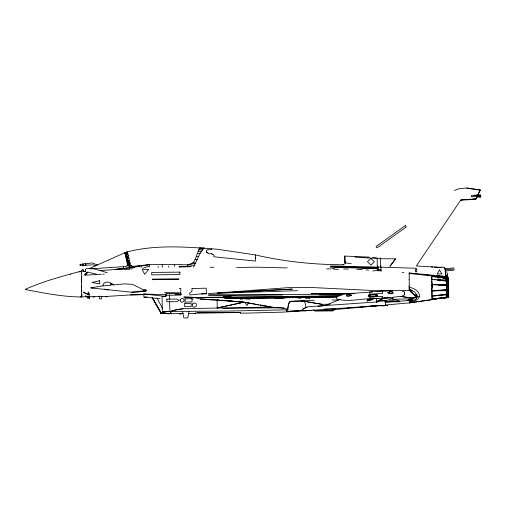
<?xml version="1.0" encoding="UTF-8"?>
<svg xmlns="http://www.w3.org/2000/svg" width="506" height="506" viewBox="0 0 506 506"><rect width="100%" height="100%" fill="white"/><g stroke="black" fill="none" stroke-linecap="round" stroke-linejoin="round"><path stroke-width="0.76" d="M255.397 255.568L255.403 257.39M81.864 295.58L81.852 294.498M446.583 295.915L446.577 292.993M448.126 282.076L448.12 279.154M86.943 296.712L89.613 298.047L89.1 296.605M447.601 276.339L447.608 277.111L447.576 274.195L447.576 275.081M479.878 196.556L479.878 197.055L476.778 197.087M479.852 195.057L479.878 197.055L480.694 197.043L480.675 195.05L474.426 195.114M445.413 273.664L445.406 271.709L446.229 271.943M446.071 278.736L446.083 277.819L437.747 276.984M446.583 295.997L446.564 296.877M447.873 278.736L447.886 277.819L446.374 277.667L447.886 277.819L448.12 279.072M81.479 272.481L81.466 271.874M255.403 255.581L255.416 254.935L216.884 249.18C186.67 246.998 155.253 244.215 125.773 252.336L130.131 267.876L149.302 264.632L174.589 264.429L174.614 266.466M409.19 274.037L409.177 279.401M344.833 256.884L344.833 256.074L369.405 257.13M344.909 262.525L344.909 261.71L344.909 262.525L345.788 262.93L351.29 263.797M348.387 294.037L346.629 294.524L346.23 295.757C347.654 297.237 349.918 295.972 351.398 295.283L348.742 294.112L351.398 295.283L349.475 295.757M127.601 265.391L124.982 252.76L125.532 252.393L128.853 265.555L129.612 267.763L129.991 267.756L129.928 269.331L115.355 269.363L129.991 267.756L128.853 265.555L127.601 265.391L125.994 266.365L123.515 266.656L90.068 268.844M380.335 257.756L380.411 266.485M81.485 271.886L81.498 271.083C62.44 276.023 43.358 281.349 25.3 289.299L25.3 289.533C43.965 293.056 62.757 296.902 81.814 296.997L80.277 296.731M83.092 270.628L83.129 269.205L82.351 269.559L81.377 271.361L82.51 271.349M367.52 300.925L367.508 299.9M373.947 298.142L373.947 298.989L373.921 298.142L371.132 299.438L367.09 300.419M445.425 274.872L445.413 276.833M409.177 274.037L409.177 272.829M409.822 302.683L409.822 302.12M448.695 296.693L448.708 295.074L448.088 295.333M446.324 278.496L446.083 277.819L437.741 277.06M80.163 264.91L80.239 264.271L80.72 264.48M402.365 291.348C405.496 290.653 405.458 296.136 402.415 295.675M80.207 264.505L80.207 265.296M82.908 265.403L82.794 265.871L82.68 264.088M83.047 264.119L83.092 265.517M85.856 264.967L85.754 265.289L85.678 264.012M85.704 264.391L85.799 263.923M416.995 295.087L413.674 294.309L417.159 296.383L416.47 297.079L409.316 289.356L414.528 291.854L416.995 295.087L417.159 296.383L416.552 298.407L415.141 299.811L409.487 301.228L409.462 301.747C412.605 301.69 415.78 300.931 418.228 298.863L419.461 296.617C419.879 291.152 413.952 287.876 409.202 287.345L409.278 290.393L416.508 297.288L411.555 298.78L393.579 299.343M234.929 295.308L222.912 297.155L195.582 297.452L195.569 297.914L200.281 298.951L243.841 302.208L255.467 304.15M431.89 275.878L431.865 282.709M446.57 280.077L446.773 294.188L432.042 296.099L446.792 294.827L446.842 297.066L432.124 299.141L432.168 299.501L431.833 287.838M433.984 299.141L433.971 299.501L433.908 298.451M446.482 278.73L446.501 278.268L446.532 278.73M299.21 297.579L336.977 297.009L227.725 298.597L223.076 297.547L223.102 297.092L235.41 295.131L301.266 294.422L340.348 294.865M188.51 313.543L194.658 313.492L195.885 312.974M307.895 310.627L283.297 312.107L248.206 313.087L240.552 313.144L240.603 312.55L197.005 312.942L194.658 313.492M375.439 305.409L375.61 305.776L373.706 306.086L365.357 306.706L366.761 306.44M431.839 275.833L431.763 279.514M409.209 273.493L431.858 275.896M432.301 299.609L409.803 302.86L409.752 302.139M412.605 300.754L409.487 301.228L409.563 302.847L432.073 299.609L431.877 291.475M288.983 302.98L287.775 309.609L288.11 309.78L229.041 311.051L162.306 311.468L162.078 296.44L164.064 296.415M143.799 294.637L130.529 294.947L105.899 296.472L81.833 296.832M446.064 275.972L446.248 274.866L446.849 275.738L446.602 277.857L447.608 277.016M80.309 265.46L80.365 265.542M80.568 264.24L80.72 265.618M80.745 265.422L80.612 265.783L80.524 264.853M80.998 264.202L81.118 265.473M82.718 264.176L82.857 263.961M82.984 264.202L83.148 263.784L85.577 263.816M85.577 265.252L83.148 265.739L83.25 265.403M445.438 277.307L445.438 276.491C445.008 271.248 447.323 265.821 439.847 267.307M102.889 285.839C103.129 280.843 109.777 281.191 112.237 284.404L110.175 284.113M287.218 309.798L288.584 303.777L289.615 302.607L289.748 301.386L302.139 300.925M380.974 271.336L380.917 265.954M446.583 277.282L446.849 275.738M188.959 311.443L187.802 317.907L183.899 317.951L182.603 311.506M211.514 249.091L211.609 248.731L210.762 249.717L207.251 249.705L206.524 250.508L206.53 252.165L207.858 253.126M174.589 264.417L187.309 264.834L190.863 263.955L193.463 262.171L195.107 259.565L199.566 247.788L203.627 248.193M416.552 298.407L417.172 296.383M446.735 280.235L446.678 277.996L442.895 277.377L445.261 277.579L445.318 276.377M128.53 263.025L128.151 262.816L127.613 264.474L128.878 264.315L129.232 265.618L126.968 265.985M377.324 294.941L370.715 295.023L369.69 295.776L370.765 296.434L373.94 296.383L377.381 295.991L377.565 295.46L377.324 294.941L374.345 294.372L369.614 294.688L368.602 295.106L368.26 295.801L368.627 296.516L369.703 296.782L374.383 296.763L377.381 295.991M199.193 248.693L203.355 248.857L203.956 247.946L200.161 253.247L193.526 267.105M304.511 301.304C305.118 303.037 305.807 305.573 305.852 307.888M287.098 311.424L286.839 309.963L287.75 309.786M376.059 295.871L376.021 295.188M376.11 305.219L376.084 305.434M476.854 197.1L475.767 199.497M462.25 199.87L460.865 200.148L475.539 199.377L480.295 190.054L477.588 195.379M475.558 199.377L476.911 196.714M453.623 270.419L454.091 269.084L453.591 267.819M365.187 306.345L365.357 306.706M354.972 257.099L380.322 258.724L395.54 258.851L390.164 266.137M389.867 266.371L395.54 258.851M446.33 278.192L446.083 277.819M301.943 310.14L301.981 310.608L302.816 309.179L305.245 307.749L308.698 306.693L378.083 301.867L378.665 301.31L385.262 300.855L385.61 305.479L378.336 305.675M448.006 293.284L448.227 291.728M416.508 297.288L417.159 296.605L419.461 296.617M85.242 274.271L86.836 272.607M390.354 291.608L392.707 291.829L393.099 293.056C391.695 294.549 389.424 293.372 387.925 292.689L389.81 291.69M290.248 301.393L290.147 302.196L289.109 302.24M378.937 300.077L394.87 301.772L398.987 301.753L399.67 301.19L386.957 297.193M85.773 273.835L87.374 272.532L85.153 275.188L84.312 274.613L87.367 272.696L85.153 275.188L101.333 274.277M80.922 264.341L80.96 265.226M85.742 263.86L92.079 262.924L97.696 265.043M85.716 264.752L85.824 265.176M342.878 265.005L345.788 262.93M394.87 301.772L395.534 301.317L399.67 301.19M203.614 248.174L203.956 247.946M125.146 253.329C124.849 251.906 126.051 252.646 126.051 253.765L125.596 252.684L125.026 252.968M302.828 309.179L306.971 307.053M133.919 266.327L129.416 266.011L129.934 265.682M392.08 292.841L390.91 293.037M332.044 310.614L335.029 309.014L332.1 310.924M334.858 309.337L332.474 310.614L315.029 310.697L313.745 310.045M335.408 309.33L332.423 310.924L315.086 311.007L313.163 310.033M413.573 298.597L411.087 299.925L407.577 300.507L408.949 299.919M448.373 291.386L448.379 292.696L448.044 283.607M124.995 252.76L125.558 252.469L124.982 252.76L125.545 252.469L125.918 253.221M446.267 297.009L446.893 296.693L446.906 295.074L446.279 295.333M390.436 291.608L392.068 291.576M125.102 253.329L125.722 253.038M125.216 253.816L125.798 253.531L126.171 254.233L127.544 259.388L127.17 258.971L126.5 259.23M125.361 254.442L125.956 254.157L126.329 254.828M376.281 300.241L376.622 301.658L385.148 297.648M376.654 301.658L385.161 297.648M372.524 298.192L367.09 299.818M371.145 300.039L373.953 298.742M125.532 255.188L126.139 254.91L126.519 255.536M89.752 268.357L124.969 252.684M387.925 292.689L390.575 293.328L387.925 292.689L389.747 291.88M125.741 256.049L126.361 255.777L126.734 256.359M180.825 314.036L181.414 313.777M129.416 266.011L130.712 265.441L131.845 266.384L133.919 266.314L149.302 264.632L149.34 266.668M130.042 262.766L128.688 263.341L129.213 263.12M79.334 272L81.504 271.083L81.472 276.232M125.969 257.016L126.601 256.751L126.981 257.276M126.076 253.38L125.855 252.602L127.316 251.716L129.391 260.179L127.999 260.773L128.524 260.653M128.802 257.82L127.36 258.414L127.885 258.389M324.599 305.776L340.171 299.375M128.284 255.745L126.81 256.34L127.335 256.397M126.222 258.085L126.873 257.82L127.253 258.294M127.866 254.037L126.361 254.638L126.879 254.765M125.621 252.684L125.994 253.43L127.556 252.772M400.132 296.326L411.523 298.066L416.482 297.092L411.555 298.78L411.549 298.04L400.847 296.421M348.83 295.523L347.198 295.523M416.47 297.079L415.388 297.477L415.394 297.87M126.791 260.451L127.86 260.546M454.413 190.42L459.688 188.529L466.867 188.049L480.295 190.054L466.791 188.049M413.44 298.616L405.508 300.804L385.034 302.424M127.101 261.735L128.189 261.766L128.878 264.315M164.368 311.943L160.978 313.113L152.338 298.04M446.273 294.112L446.899 293.897L446.88 290.735L446.254 290.836M448.076 294.112L448.702 293.897L448.683 290.735L448.057 290.836M287.022 309.735L286.314 309.976L286.573 311.443L303.315 310.456M142.578 268.319L149.156 266.137M127.417 263.057L128.151 262.816M180.642 313.701L181.572 313.41M371.157 300.039L367.103 301.019M162.306 311.468L165.335 311.892L169.902 311.475L177.151 309.501L182.989 308.704L272.5 306.997M111.39 285.118L100.656 286.143L90.852 287.92L131.743 292.234L134.621 291.437L145.677 290.912L132.471 284.372L124.425 283.885L112.927 284.973M171.711 311.127L177.144 309.691L182.963 308.85M86.469 268.484C93.597 267.674 100.555 270.95 107.323 272.74M339.728 295.245L346.806 293.727L372.498 292M368.627 296.516L369.867 296.238M218.674 299.982L217.144 299.875L217.175 308.015L243.848 302.202L272.443 307.427L283.967 308.04L287.591 309.476M217.175 308.015L243.854 302.208L227.105 300.57M140.181 265.701L130.131 267.876L131.845 266.396L130.712 265.441L129.391 260.179M165.335 311.892L167.65 311.43M145.677 290.912L134.729 292.474L131.743 292.234M399.538 296.383L392.82 297.345L381.138 298.129M111.168 284.182L112.522 284.157L113.629 284.872M190.87 263.961L195.379 263.322L193.469 262.184M372.777 270.957L380.449 270.128M347.205 294.271L348.982 294.252L351.398 295.283M129.612 267.763L110.681 269.869L99.246 270.59M108.588 289.755L107.259 289.932L104.717 289.122M440.979 298.255L438.632 298.553L440.973 298.287M179.295 288.471L180.838 288.281L180.712 293.335L181.154 294.574L175.07 294.637M432.124 299.16L446.842 297.066C447.253 298.376 444.059 297.541 443.136 298.053M317.787 306.339L325.877 305.548M385.287 301.854L389.848 301.31L384.769 301.367M446.381 294.631L448.575 294.188L448.518 290.665L446.317 290.798M371.233 306.092L373.27 305.864M374.023 305.947L365.37 306.408M434.869 295.605L437.14 295.371M438.651 295.213L446.222 294.429L446.248 295.34L446.469 294.125M446.513 294.587L448.025 294.429L448.05 295.34L448.246 293.025M197.435 253.531L200.161 253.253M433.743 298.983L435.312 298.831M438.443 298.521L440.789 298.287M435.552 298.983L437.114 298.831M440.245 298.521L442.592 298.287M444.16 298.129L448.689 297.566L448.594 294.827L446.393 295.213M162.078 296.44L165.949 296.402L165.936 294.732L143.761 294.005L143.976 297.161L147.044 296.883M334.928 309.552L381.486 305.384M385.205 305.029L409.79 302.841M444.869 270.963L452.978 270.293M446.241 289.451L446.868 289.394L446.823 285.542M448.044 289.451L448.67 289.394L448.658 288.097L448.626 285.542L448 285.454M411.549 298.04L414.016 297.838M452.952 268.003L444.572 268.692L444.521 268.224M444.717 269.831L452.959 269.148M431.795 284.201L431.953 290.792L446.697 289.521L446.653 285.669L431.884 284.657L431.77 280.919M446.298 289.755L448.499 289.521L448.461 285.669L446.254 285.523M472.351 199.155L475.343 198.921L460.852 199.876L416.368 265.947L441.346 267.446L434.395 267.105M208.459 293.625L288.211 287.648L309.906 287.421L375.003 290.615L409.278 290.393L409.19 279.401M378.374 305.675L305.472 310.754L301.981 310.608M347.54 307.99L349.153 307.876M353.062 307.604L356.249 307.382M359.368 307.167L363.346 306.889M364.889 306.781L381.265 305.529L381.334 305.947L387.9 305.485M377.172 291.69L381.062 291.431M382.618 291.323L392.738 290.646M290.292 301.348L304.441 300.855M371.018 298.806C359.779 298.73 348.147 302.215 337.078 299.059L336.389 297.964M373.358 298.648L378.804 298.287M432.51 290.963L446.153 290.065L446.172 291.469M446.437 290.166L447.955 290.065L448.221 291.273L448.183 288.483M311.304 310.513L304.302 310.614M201.439 294.049L206.897 293.72M289.052 311.31L303.442 310.444M146.987 264.746L149.302 264.613M371.372 298.831L369.861 298.919L369.728 297.06L382.58 296.339L382.713 298.192L373.643 298.704M217.03 293.107L292.436 289.09L217.795 293.208L297.522 290.684M85.786 265.201L93.243 264.828L95.836 265.916M102.832 274.22L104.331 274.163M446.241 284.29L448.442 284.328L448.424 281.165L446.222 280.786M130.485 294.865L143.755 294.574M236.656 267.503L255.492 267.168L287.294 267.921M326.642 268.945L330.595 268.869M92.851 296.997L94.831 296.959M105.501 296.794L107.487 296.756M302.696 300.501L314.34 300.286M243.139 297.945L246.65 298.648L245.429 298.666L243.133 297.661L244.36 297.926M306.048 297.724L310.134 298.097L304.663 297.749M322.189 304.334L301.152 300.823L322.164 304.334L329.982 304.201M285.833 297.781L227.611 298.66L222.887 297.617L184.039 297.642M438.512 285.125L446.096 285.023M446.381 285.049L447.899 285.023M338.122 296.396L223.076 297.547M152.3 279.116L178.903 278.831L178.909 279.388L152.306 279.673M223.064 308.382L280.387 307.781L283.986 308.287M70.315 274.448L70.808 274.442M90.852 287.92L93.155 287.895M87.475 294.277L89.17 294.264L89.176 294.751L87.475 294.77L87.475 294.277L87.475 294.77M87.734 297.439L89.594 297.42L89.606 297.914L87.734 297.933L87.734 297.439L87.734 297.933M223.102 297.092L339.583 295.915M332.284 300.033L338.552 299.969M179.459 314.055L180.332 314.043M176.467 294.618L181.154 294.574M237.877 312.626L240.495 312.607L240.552 313.144M377.185 270.723L381.088 270.697M197.119 312.885L236.96 312.575M164.001 312.265L164.077 313.505L170.819 313.454L170.731 311.405L170.845 313.676L183.134 313.581M354.466 293.455L311.342 293.6L354.668 293.423M324.201 309.039L335.029 309.014M331.993 309.337L335.086 309.33M282.367 294.947L208.345 295.017L234.898 295.188M319.381 294.916L342.214 294.89M284.03 298.123L279.913 298.173L281.937 298.173M431.953 290.792L446.716 290.665L446.722 297.199L446.551 289.198M211.609 253.759L209.193 253.734L206.53 252.146M377.425 265.916L377.83 267.067L416.552 268.269M210.06 267.225L214 267.257M343.814 264.727C314.074 264.758 284.404 261.621 255.416 254.935L255.429 255.113M330.576 267.219L377.976 268.597L330.57 266.561L377.957 267.908L377.944 267.067L330.563 265.966L377.957 267.908L377.938 269.736L378.912 270.716M446.216 279.698L448.417 279.989L448.43 278.37L446.311 277.876M331.866 268.515L334.213 268.597M343.58 268.945L348.267 269.122M356.856 269.439L362.321 269.711M446.349 280.596L447.867 280.659L447.867 279.635L448.114 279.919M437.722 280.33L446.064 280.659L446.071 281.88M198.839 249.781L202.406 249.951M431.308 266.959L432.851 267.035M372.524 257.282L376.42 257.472M191.73 298.888L193.298 298.964M201.141 299.356L205.063 299.552M210.559 299.824L212.128 299.9M223.899 300.488L243.854 302.208M198.131 251.254L201.458 251.431M164.545 292.405L179.175 293.246M111.592 284.106L112.522 284.157M183.874 296.744L195.582 297.452M200.281 298.951L230.97 300.836M437.715 279.097L440.751 279.293M194.57 265.308L187.309 264.834L187.454 266.852M366.224 269.97L368.57 270.128M402.156 272.373L403.718 272.481M221.742 300.197L225.575 300.463M110.884 284.005L111.845 284.075M381.201 269.989L377.83 269.736L377.83 267.067M333.732 269.11L338.444 269.464M446.229 277.212L448.442 277.497L448.468 278.028L446.267 277.541M423.598 274.631L425.173 274.758M426.741 274.878L428.31 275.005M441.523 277.775L446.071 278.136M409.152 272.93L445.299 276.44M195.107 259.578L197.245 259.768M415.287 273.366L416.805 273.506M432.225 275.327L434.553 275.536M436.887 275.738L439.992 276.01M441.548 276.149L445.438 276.491M433.946 276.719L436.223 276.927M384.933 300.469L386.495 300.615M389.62 300.899L391.182 301.038M394.3 301.323L398.987 301.753M143.976 297.161L160.054 298.648M437.772 277.339L440.049 277.554M443.085 277.845L445.362 278.06M436.235 276.833L433.958 276.599L435.539 276.852M439.765 277.022L438.196 276.858L441.327 277.212M143.761 294.005L165.949 296.402L165.936 294.758M432.225 275.365L433.775 275.542M436.887 275.89L438.443 276.067M437.854 277.143L440.935 277.522M443.25 277.813L444.793 278.003M196.505 256.327L198.643 256.631M164.102 313.631C152.198 312.101 172.812 314.726 170.819 313.366L170.788 313.195M83.825 271.469L83.389 270.754L83.794 271.469L85.267 271.697M302.202 300.83L304.53 301.215M257.016 304.403L258.566 304.663M260.116 304.922L267.079 306.092M268.629 306.351L270.179 306.611M368.602 295.106L369.848 295.314M447.981 284.277L448.607 284.397L448.556 280.874L447.924 280.628M85.147 271.779L83.68 271.482L83.294 270.767L83.749 271.482M96.817 274.271L87.342 272.051M448.063 285.005L448.322 286.586M384.301 297.762L395.534 301.317M126.026 253.38L126.551 253.55M412.681 290.627L409.316 289.356M125.83 252.602L126.355 252.804L125.773 252.336M83.452 292.177L89.417 294.922L83.465 292.525M447.905 279.976L448.537 280.235L448.48 277.996L447.848 277.661M85.52 295.82L89.505 298.047L85.527 296.048M211.609 253.746L212.862 254.391M446.033 277.699L446.665 278.028L446.64 277.497L445.995 277.332L431.858 276.238L446.627 278.37L446.615 279.989L431.852 279.325L446.621 281.165L446.64 284.328L431.884 284.65L431.903 286.693M212.855 254.373L213.994 255.252L213.886 256.789L255.435 261.077L255.41 258.661M392.776 292.759L393.099 293.056M448.259 282.044L448.012 281.791L448.278 283.341L447.968 279.736M444.477 267.737L445.109 268.673M446.165 279.736L446.431 280.944M448.189 278.97L447.905 277.946L448.208 279.71M447.886 277.819L448.139 278.192M446.823 272.563L447.57 273.828M157.069 298.002L162.54 308.458M88.17 292.139L89.41 294.568M88.177 292.493L89.417 294.922M89.1 296.839L89.613 298.047M88.746 295.997L89.499 297.813M88.752 296.231L89.505 298.047M377.754 266.403L377.944 267.067M80.201 265.536L80.176 265.252M80.283 264.233L80.309 264.802M164.045 312.98L164.077 313.505M448.082 286.516L448.341 288.091M409.803 302.86L409.74 302.12M80.663 264.385L80.694 264.727M446.368 278.509L446.102 277.946L446.134 278.61M376.47 298.3L376.831 302.626M158.182 266.282L158.258 267.339M404.541 292.025L404.566 292.879M404.572 294.783L404.579 293.929M81.789 296.845L81.719 295.567M392.764 297.193L392.852 299.356M344.833 256.074L344.845 256.504M409.487 301.241L409.518 302.126M480.675 195.05L480.687 195.55L471.326 195.651L471.333 196.644L480.681 196.543L480.694 197.043M83.035 264.581L83.047 265.093M82.668 264.6L82.68 265.163M169.434 294.682L169.561 299.261M169.624 301.551L169.902 311.475M81.694 294.492L81.738 295.58M81.713 294.505L81.548 285.953M446.747 280.874L446.804 284.397M344.89 262.089L344.871 260.716L344.915 262.089M446.482 283.796L446.501 285.137M446.4 289.932L446.418 291.273M81.624 289.862L81.656 291.614M81.592 287.965L81.472 277.971M377.267 265.89L377.185 258.427M344.877 258.224L344.871 260.913L344.833 257.687M163.988 311.456L164.007 312.67M162.224 264.511L162.255 267.332M123.515 266.656L123.534 268.477M448.158 286.541L448.126 282.373M448.164 286.978L448.133 291.507M446.501 284.808L446.513 286.269M446.545 288.528L446.577 292.696M432.371 287.832L432.339 284.922M409.227 285.77L409.253 288.085M377.293 268.224L377.318 270.558M81.485 279.869L81.523 281.874M432.326 283.259L432.333 284.353M168.707 266.143L168.713 267.219M133.059 267.004L133.072 268.174M255.403 257.377L255.41 258.674M141.231 266.675L141.237 267.459M131.889 267.041L131.902 269.306M89.594 297.42L89.6 297.914M89.17 294.264L89.17 294.751M81.46 276.219L81.485 277.977M344.826 256.504L344.839 257.877M446.475 280.077L446.482 281.469M448.392 295.15L448.379 292.993L448.152 295.441M446.317 280.906L446.064 279.635L446.064 280.659M85.659 271.393C85.653 273.556 85.584 265.068 85.659 271.393M185.063 298.856L185.044 302.171L192.014 301.962L192.033 298.648L185.063 298.856M166.828 299.172L166.797 301.759L176.758 301.665L179.301 300.368L176.79 299.078L166.828 299.172M166.158 293.537L166.164 295.251L180.737 295.093L180.731 292.885L166.158 293.537M184.709 303.606L184.652 306.693L191.129 306.642L191.192 303.556L184.709 303.606M192.046 288.502L191.938 291.342L189.712 293.063L189.87 294.941L206.296 293.379L206.227 288.192L192.046 288.502M101.889 296.295L101.523 298.894L99.429 298.913L98.999 296.32L101.889 296.295M192.305 304.049L192.324 306.181L193.178 306.952L194.329 307.224L196.322 306.136L196.303 304.005L195.449 303.233L194.291 302.961L192.305 304.049M180.326 299.375L180.326 301.329L181.091 302.038L182.141 302.291L183.963 301.298L183.969 299.343L183.204 298.635L182.147 298.382L180.326 299.375M144.027 289.963L144.109 290.767L145.424 291.171L146.816 290.368L145.26 289.565L144.027 289.963M439.436 269.976L437.146 274.005L441.972 273.904L439.436 269.976M248.686 302.658L246.998 305.58L245.03 302.645L248.686 302.658M83.376 271.077L83.3 270.754L83.376 271.077M148.574 269.521L144.748 274.296L142.097 269.603L148.574 269.521M370.879 258.421L367.47 261.766L370.955 265.043L374.364 261.697L370.879 258.421M405.255 225.632L376.028 246.53L377.046 247.858L406.274 226.96L405.255 225.632M448.645 297.066L443.326 297.996L448.658 297.035M99.669 280.71L92.035 282.487L99.707 283.847L99.669 280.71M437.064 298.749L433.933 299.141L437.064 298.768M382.53 291.127L369.677 291.88L369.797 294.169L382.644 293.423L382.53 291.127M191.116 266.63L179.2 267.079L179.194 266.213L191.116 266.63M239.901 298.186L237.845 298.224L240.495 299.071L242.557 299.04L239.901 298.186M275.802 297.863L274.252 297.895L278.477 298.496L275.802 297.863M279.799 297.844L278.578 297.87L282.089 298.306L279.799 297.844M298.034 297.667L296.68 297.692L300.741 298.066L298.034 297.667M304.549 297.553L303.334 297.579L306.838 297.882L304.549 297.553M247.244 298.723L244.48 298.774L249.945 298.989L247.244 298.723M179.889 272.127L151.737 272.424L151.749 274.853L179.902 274.549L179.889 272.127M416.71 269.3L415.432 269.23L415.458 271.747L416.735 271.823L416.71 269.3M435.837 276.618L433.484 276.384L435.837 276.643M161.275 313.208L152.192 297.471L161.262 313.208M89.435 297.914L89.429 297.42L89.429 297.914M87.911 297.933L87.905 297.439L87.905 297.933"/></g></svg>
